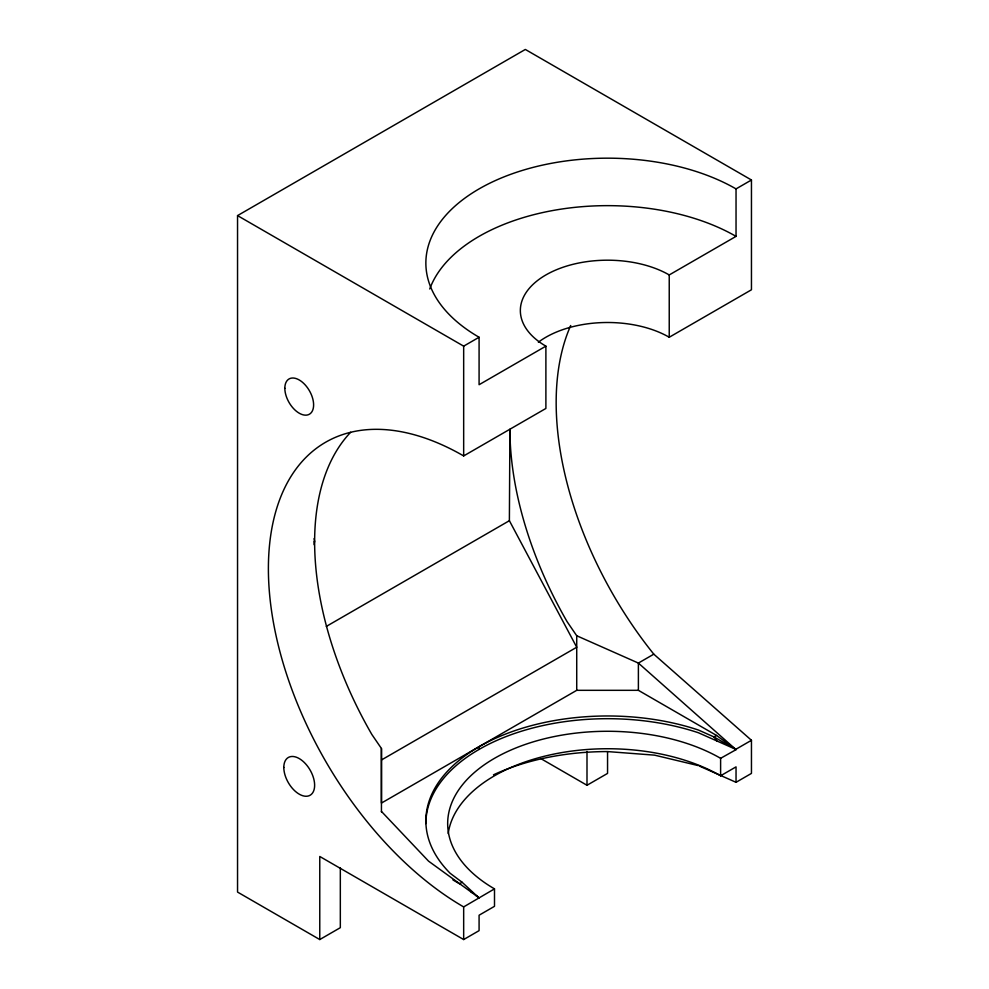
<?xml version="1.0" encoding="UTF-8"?>
<svg xmlns="http://www.w3.org/2000/svg" width="989" height="989" viewBox="0 0 989 989"><rect width="100%" height="100%" fill="white"/><g stroke="black" fill="none" stroke-linecap="round" stroke-linejoin="round"><path stroke-width="1.48" d="M350.625 432.304A276.166 159.452 60 0 0 371.827 734.444L381.445 748.5L381.445 803.068L576.723 690.322L638.387 690.322L716.518 735.433L736.039 749.662L720.61 758.316A159.884 92.311 0 0 0 494.5 758.316A159.884 92.311 0 0 0 494.5 888.864L494.5 906.32L479.084 915.221L479.084 930.649L463.668 939.55L319.768 856.474L319.768 939.55L340.327 927.682L340.327 867.687M463.668 939.55L463.668 906.913L494.5 888.864M319.768 939.55L237.545 892.078L237.545 215.602L525.332 49.45L751.455 179.998L751.455 289.777L669.232 337.249A87.217 50.352 0 0 0 538.362 342.194M237.545 215.602L463.668 346.15L479.084 337.249A181.692 104.896 0 0 1 479.084 188.899A181.692 104.896 0 0 1 736.039 188.899L751.455 179.998M736.039 188.899L736.039 236.371L669.232 274.942A87.217 50.352 0 0 0 545.891 274.942A87.217 50.352 0 0 0 545.891 346.15L479.084 384.721L479.084 337.249M463.668 906.913A276.166 159.452 60 0 1 268.39 568.675A276.166 159.452 60 0 1 463.668 455.929L545.891 408.457L545.891 346.15M326.308 626.408L509.384 520.696L509.916 429.226A276.166 159.452 60 0 0 567.117 621.698L576.723 635.754L638.387 663.075L736.039 749.662M381.606 759.886L576.723 647.239L509.384 520.696M699.792 766.252L736.039 782.299L751.455 773.398L751.455 740.291L653.803 654.174L638.387 663.075L638.387 690.322M541.082 758.748L586.996 785.266L607.555 773.398L607.555 751.863M479.084 898.012L462.135 882.287L459.564 883.77L452.95 879.95M716.518 735.433L713.947 736.916L698.407 730.03A181.692 104.896 0 0 0 479.084 746.695A181.692 104.896 0 0 0 450.205 873.324L462.135 882.287M736.039 749.192L751.455 740.291M448.202 833.529A159.884 92.311 0 0 1 552.443 754.397A159.884 92.311 0 0 1 720.61 775.772L736.039 766.871L736.039 782.299M698.407 765.634L654.582 755.151L607.555 751.578A181.692 104.896 0 0 0 493.474 774.832M716.79 740.897L713.947 736.916L734.666 748.846L698.407 732.75A181.692 104.896 0 0 0 425.863 823.59M314.106 538.585L314.638 541.972M470.665 891.509L473.101 893.351M475.548 895.193L477.996 897.035L428.546 861.147L381.445 811.425M314.106 541.663L314.119 544.716M720.61 758.316L720.61 775.772M669.232 274.942L669.232 337.249M586.996 751.417L586.996 785.266M576.723 635.754L576.723 690.322M479.084 746.695L479.084 749.415M463.668 346.15L463.668 455.929M381.445 748.5L381.445 811.969M429.745 288.986A181.692 104.896 0 0 1 555.744 210.002A181.692 104.896 0 0 1 736.039 236.371M653.803 654.174A276.166 159.452 60 0 1 570.715 325.517M284.832 388.281A20.349 11.744 60 0 0 306.417 415.133A20.349 11.744 60 0 0 306.417 386.353A20.349 11.744 60 0 0 284.832 388.281M283.806 767.464A21.807 12.585 60 0 0 306.924 796.232A21.807 12.585 60 0 0 306.924 765.399A21.807 12.585 60 0 0 283.806 767.464"/></g></svg>
